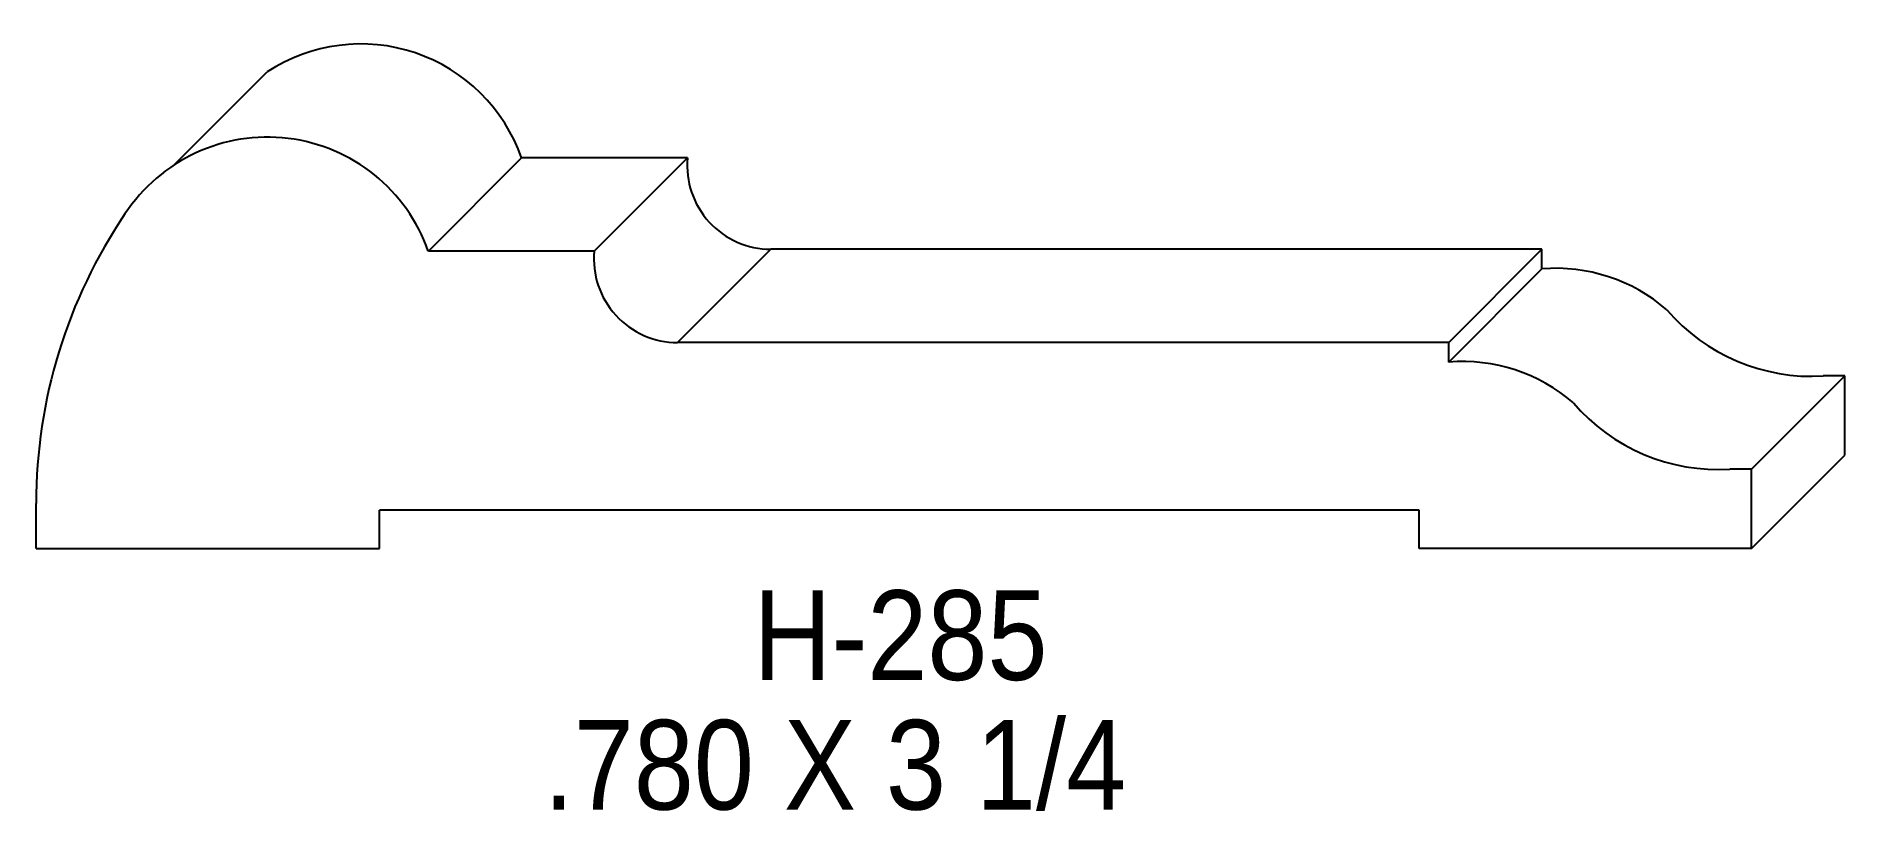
# Model space of a CAD drawing. Extents: x 68.1 to 71.52, y 151.75 to 153.21.
import ezdxf

# ---------------------------------------------------------------- set-up
doc = ezdxf.new("R2010")
doc.units = 0
doc.header["$LTSCALE"] = 5
doc.layers.add('PROFILE', color=7, linetype='CONTINUOUS')
doc.styles.add('TXT', font='TXT', dxfattribs={"height": 3.5})

msp = doc.modelspace()

# ---------------------------------------------------------------- linework, layer by layer
at = {"layer": 'PROFILE', "color": 1, "linetype": 'CONTINUOUS'}
for p, q in [((68.3597, 152.9696), (68.5364, 153.1463)), ((68.8418, 152.8065), (69.0185, 152.9833)), ((69.3329, 152.9833), (69.0185, 152.9833)), ((69.1561, 152.8065), (69.3329, 152.9833)), ((69.1561, 152.8065), (68.8418, 152.8065)), ((69.314, 152.6334), (69.4908, 152.8101)), ((70.9512, 152.8101), (69.4908, 152.8101)), ((70.7745, 152.6334), (70.9512, 152.8101)), ((70.9512, 152.7731), (70.9512, 152.8101)), ((70.7745, 152.5964), (70.9512, 152.7731)), ((70.7745, 152.6334), (69.314, 152.6334)), ((70.7745, 152.5964), (70.7745, 152.6334)), ((71.3481, 152.3932), (71.5249, 152.5699)), ((71.5249, 152.5699), (71.484, 152.5699)), ((71.5249, 152.4196), (71.5249, 152.5699)), ((71.3481, 152.2429), (71.5249, 152.4196)), ((71.3481, 152.3932), (71.3072, 152.3932)), ((71.3481, 152.2429), (71.3481, 152.3932)), ((68.099, 152.2429), (68.099, 152.3284)), ((70.7186, 152.3155), (68.7494, 152.3155)), ((68.7494, 152.2429), (68.7494, 152.3155)), ((70.7186, 152.2429), (70.7186, 152.3155)), ((68.099, 152.2429), (68.7494, 152.2429)), ((71.3481, 152.2429), (70.7186, 152.2429))]:
    msp.add_line(p, q, dxfattribs=at)
for centre, major_axis, start_param, end_param in [((68.7138, 152.8765), (0, 0.3229), -1.233862, 0.581553), ((68.537, 152.6998), (0.3229, 0), 0.336934, 2.56004), ((69.4908, 152.9687), (0, 0.1586), 1.478741, -3.141593), ((69.0777, 152.3284), (0, 0.9788), 0.975685, 1.570796), ((69.314, 152.7919), (0, 0.1586), 1.478741, -3.141593), ((70.9769, 152.4527), (0, 0.3214), -0.71446, 0.079944), ((71.4625, 152.932), (0.3627, 0), -2.431468, -1.511569), ((70.8002, 152.276), (0, 0.3214), -0.71446, 0.079944), ((71.2858, 152.7552), (0, 0.3627), -4.002264, -3.082365)]:
    msp.add_ellipse(centre, major_axis=major_axis, ratio=1, start_param=start_param, end_param=end_param, dxfattribs=at)

# ---------------------------------------------------------------- texts
at = {"layer": 'PROFILE', "color": 1, "linetype": 'CONTINUOUS', "style": 'TXT', "width": 0.9}
for s, height, p in [('H-285', 0.16996, (69.4575, 151.9936)), ('.780 X 3 1/4', 0.169956, (69.0604, 151.7479))]:
    msp.add_text(s, height=height, dxfattribs=at).set_placement(p)

doc.saveas('drawing.dxf')
